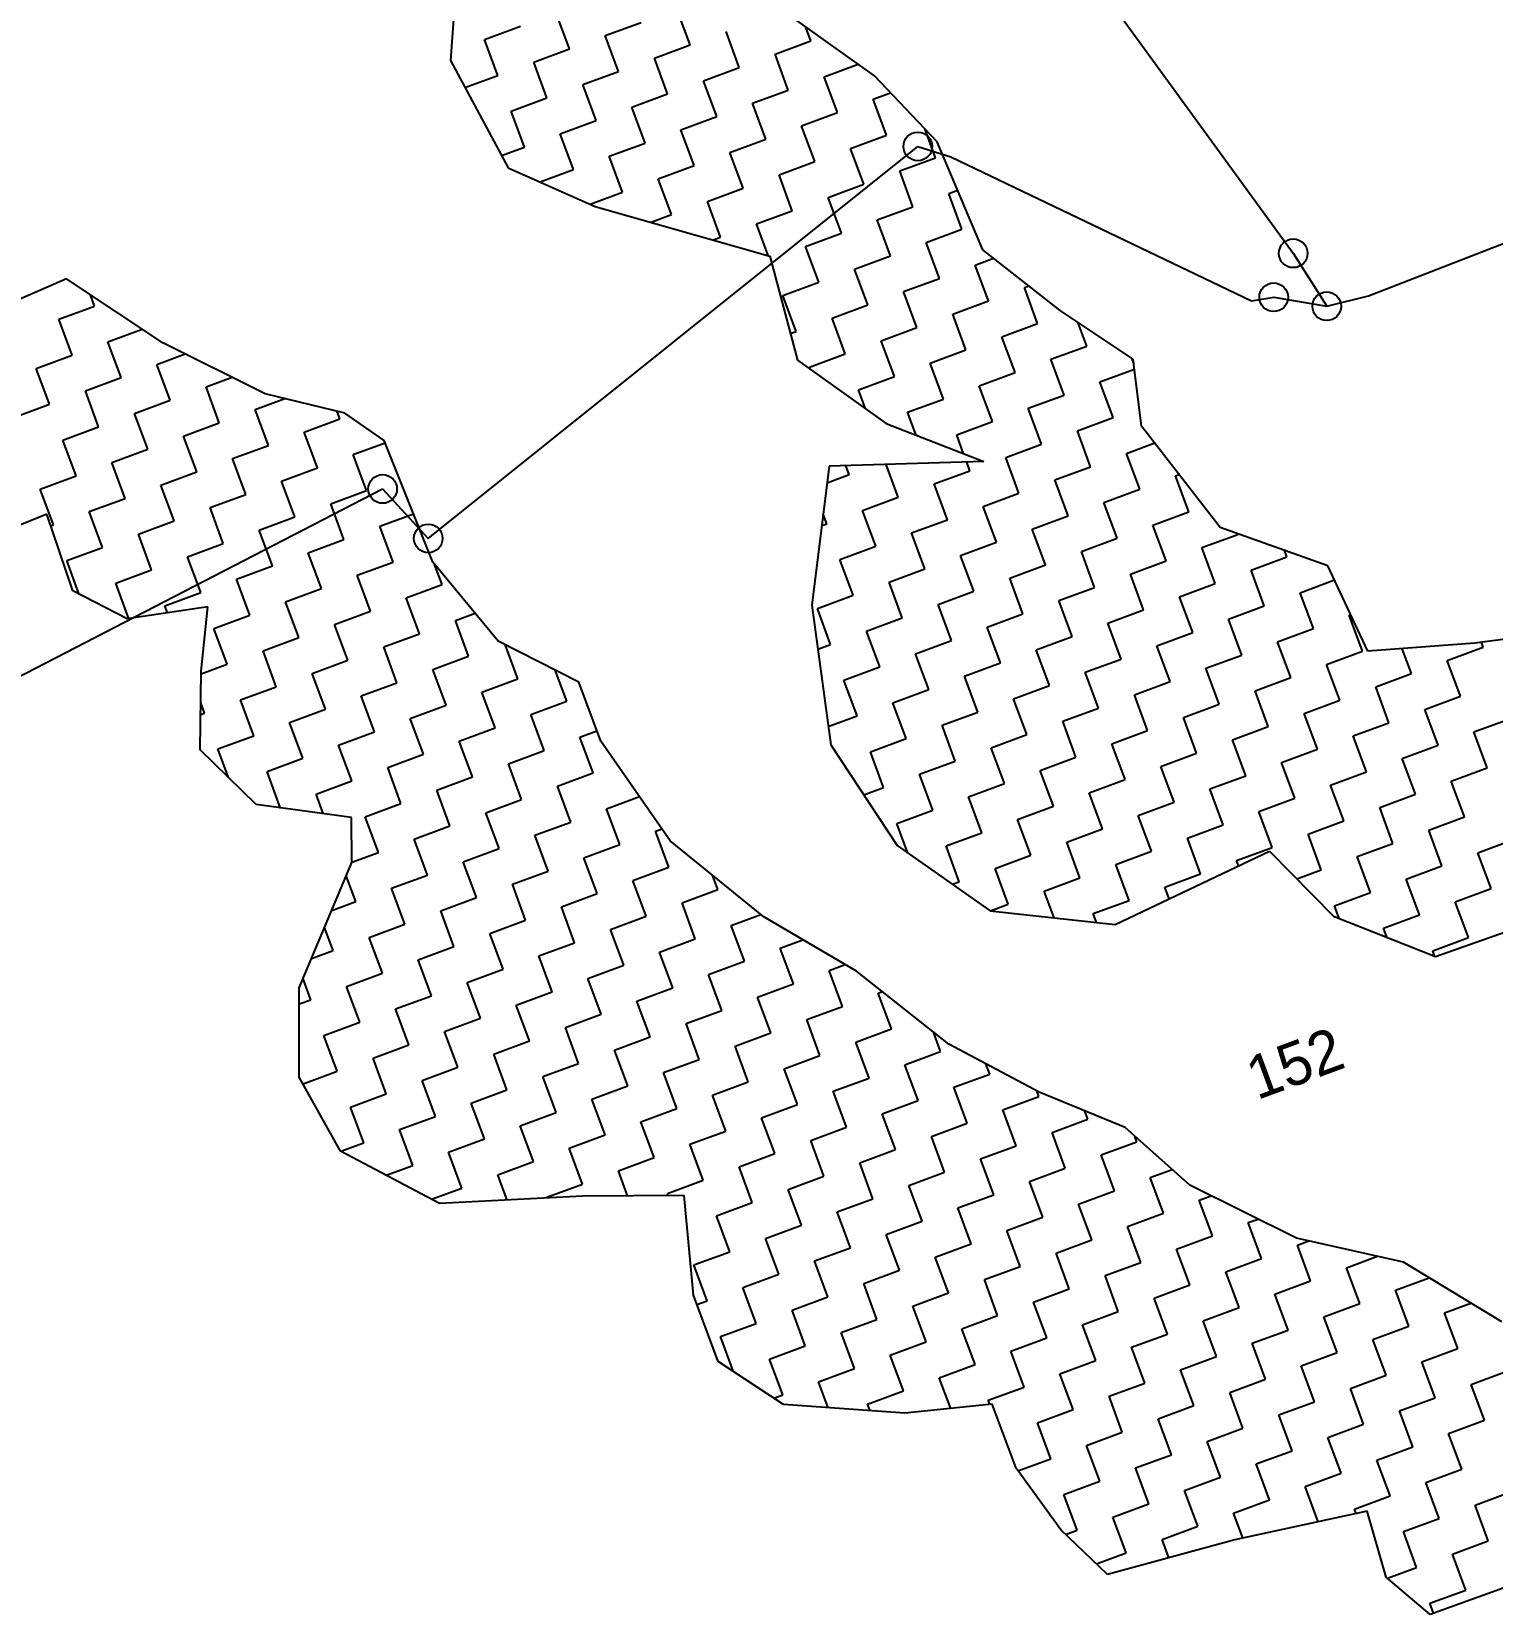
# Model space of a CAD drawing. Header units: metres. Extents: x 296202 to 299888, y 1973503 to 1977626.
# Drawn here: x 296995.3 to 297305, y 1976710.5 to 1977046.1 of the extents above; entities that cross this region are included whole.
import ezdxf

# ---------------------------------------------------------------- set-up
doc = ezdxf.new("R2010")
doc.units = ezdxf.units.M
for name, color, linetype in [('POLY_HATCH', 12, 'Continuous'), ('POLY_PARCEL', 6, 'Continuous'), ('TEXT_PARCEL', 7, 'Continuous')]:
    doc.layers.add(name, color=color, linetype=linetype)
doc.styles.add('TEXT_MAP', font='')
doc.styles.get('TEXT_MAP').set_extended_font_data('Kruti Dev 050')

msp = doc.modelspace()

# ---------------------------------------------------------------- linework, layer by layer
for centre in [(297183.16, 1977021.73), (297262.75, 1976999.07), (297258.61, 1976989.76), (297269.86, 1976987.85), (297069.7, 1976949.11), (297079.37, 1976938.63)]:
    msp.add_circle(centre, 3.04)
at = {"layer": 'POLY_HATCH'}
for p, q in [((297085.9, 1977064.11), (297084.06, 1977039.97)), ((297173.96, 1977036.7), (297156.53, 1977049.17)), ((297084.06, 1977039.97), (297096.34, 1977017.21)), ((297187.3, 1977022.71), (297173.96, 1977036.7)), ((297196.95, 1976999.78), (297187.3, 1977022.71)), ((297096.34, 1977017.21), (297114.76, 1977009.03)), ((297114.76, 1977009.03), (297151.76, 1976998.49)), ((297151.76, 1976998.49), (297157.62, 1976976.43)), ((297213.37, 1976986.93), (297196.95, 1976999.78)), ((297002.66, 1976993.68), (296985.43, 1976986.15)), ((297023.09, 1976980.09), (297002.66, 1976993.68)), ((297228.83, 1976976.64), (297213.37, 1976986.93)), ((297044.79, 1976969.28), (297023.09, 1976980.09)), ((297157.62, 1976976.43), (297176.44, 1976963.02)), ((297230.59, 1976962.44), (297228.83, 1976976.64)), ((297061.71, 1976965.16), (297044.79, 1976969.28)), ((297070.01, 1976959.39), (297061.71, 1976965.16)), ((297176.44, 1976963.02), (297197.14, 1976954.91)), ((297247.29, 1976940.96), (297230.59, 1976962.44)), ((297080.33, 1976933.59), (297070.01, 1976959.39)), ((297164.4, 1976953.95), (297160.68, 1976924.49)), ((297197.14, 1976954.91), (297164.4, 1976953.95)), ((296998.53, 1976943.8), (296976.26, 1976934.68)), ((297003.99, 1976927.48), (296998.53, 1976943.8)), ((297270.12, 1976932.81), (297247.29, 1976940.96)), ((297094.23, 1976916.82), (297080.33, 1976933.59)), ((297278.58, 1976914.69), (297270.12, 1976932.81)), ((297015.51, 1976921.55), (297003.99, 1976927.48)), ((297032.63, 1976924.1), (297015.51, 1976921.55)), ((297031.26, 1976910.49), (297032.63, 1976924.1)), ((297160.68, 1976924.49), (297164.72, 1976894.84)), ((297111.3, 1976908.14), (297094.23, 1976916.82)), ((297301.26, 1976916.39), (297278.58, 1976914.69)), ((297322.35, 1976919.25), (297301.26, 1976916.39)), ((297031.02, 1976893.81), (297031.26, 1976910.49)), ((297115.94, 1976895.63), (297111.3, 1976908.14)), ((297042.9, 1976882.19), (297031.02, 1976893.81)), ((297130.67, 1976874.54), (297115.94, 1976895.63)), ((297164.72, 1976894.84), (297178.78, 1976873.51)), ((297063.13, 1976879.49), (297042.9, 1976882.19)), ((297063.19, 1976869.9), (297063.13, 1976879.49)), ((297150.49, 1976858.42), (297130.67, 1976874.54)), ((297178.78, 1976873.51), (297198.53, 1976859.67)), ((297052.03, 1976843.35), (297063.19, 1976869.9)), ((297225, 1976856.78), (297257.73, 1976872.35)), ((297257.73, 1976872.35), (297271.31, 1976858.53)), ((297198.53, 1976859.67), (297225, 1976856.78)), ((297170.17, 1976846.86), (297150.49, 1976858.42)), ((297271.31, 1976858.53), (297292.94, 1976850.01)), ((297292.94, 1976850.01), (297315.41, 1976857.94)), ((297189.74, 1976831.42), (297170.17, 1976846.86)), ((297052.04, 1976824.43), (297052.03, 1976843.35)), ((297208.92, 1976821.21), (297189.74, 1976831.42)), ((297060.77, 1976808.73), (297052.04, 1976824.43)), ((297227.09, 1976813.71), (297208.92, 1976821.21)), ((297240.85, 1976801.49), (297227.09, 1976813.71)), ((297081.79, 1976797.59), (297060.77, 1976808.73)), ((297112.09, 1976799.19), (297081.79, 1976797.59)), ((297133.62, 1976799.3), (297112.09, 1976799.19)), ((297135.6, 1976778.2), (297133.62, 1976799.3)), ((297263.48, 1976790.26), (297240.85, 1976801.49)), ((297286.14, 1976785.19), (297263.48, 1976790.26)), ((297307, 1976772.52), (297286.14, 1976785.19)), ((297140.81, 1976764.11), (297135.6, 1976778.2)), ((297154.69, 1976754.98), (297140.81, 1976764.11)), ((297180.42, 1976753.15), (297154.69, 1976754.98)), ((297198.95, 1976755.06), (297180.42, 1976753.15)), ((297203.98, 1976741.48), (297198.95, 1976755.06)), ((297213.48, 1976728.41), (297203.98, 1976741.48)), ((297278.46, 1976732.37), (297250.38, 1976726.34)), ((297282.46, 1976718.41), (297278.46, 1976732.37)), ((297223.38, 1976718.97), (297213.48, 1976728.41)), ((297250.38, 1976726.34), (297223.38, 1976718.97)), ((297291.79, 1976710.51), (297282.46, 1976718.41)), ((297315.98, 1976719.18), (297291.79, 1976710.51))]:
    msp.add_line(p, q, dxfattribs=at)
at = {"layer": 'POLY_HATCH', "linetype": 'Continuous'}
for p, q in [((297134.9, 1977043.26), (297132.09, 1977050.85)), ((297091.32, 1977044.39), (297098.92, 1977047.2)), ((297109.32, 1977042.42), (297106.51, 1977050.01)), ((297116.91, 1977045.23), (297124.5, 1977048.04)), ((297160.49, 1977044.1), (297159.36, 1977047.14)), ((297094.13, 1977036.8), (297091.32, 1977044.39)), ((297119.72, 1977037.64), (297116.91, 1977045.23)), ((297145.31, 1977038.48), (297142.5, 1977046.07)), ((297152.9, 1977041.29), (297160.49, 1977044.1)), ((297101.73, 1977039.61), (297109.32, 1977042.42)), ((297127.31, 1977040.45), (297134.9, 1977043.26)), ((297130.12, 1977032.85), (297127.31, 1977040.45)), ((297155.71, 1977033.69), (297152.9, 1977041.29)), ((297104.54, 1977032.02), (297101.73, 1977039.61)), ((297112.13, 1977034.83), (297119.72, 1977037.64)), ((297137.71, 1977035.66), (297145.31, 1977038.48)), ((297163.3, 1977036.5), (297170.5, 1977039.17)), ((297087.16, 1977034.22), (297094.13, 1977036.8)), ((297114.94, 1977027.23), (297112.13, 1977034.83)), ((297140.52, 1977028.07), (297137.71, 1977035.66)), ((297148.12, 1977030.88), (297155.71, 1977033.69)), ((297166.11, 1977028.91), (297163.3, 1977036.5)), ((297096.94, 1977029.21), (297104.54, 1977032.02)), ((297122.53, 1977030.04), (297130.12, 1977032.85)), ((297150.93, 1977023.29), (297148.12, 1977030.88)), ((297173.7, 1977031.72), (297177.4, 1977033.09)), ((297176.51, 1977024.13), (297173.7, 1977031.72)), ((297099.75, 1977021.61), (297096.94, 1977029.21)), ((297107.35, 1977024.42), (297114.94, 1977027.23)), ((297125.34, 1977022.45), (297122.53, 1977030.04)), ((297132.93, 1977025.26), (297140.52, 1977028.07)), ((297158.52, 1977026.1), (297166.11, 1977028.91)), ((297110.16, 1977016.83), (297107.35, 1977024.42)), ((297135.74, 1977017.67), (297132.93, 1977025.26)), ((297161.33, 1977018.51), (297158.52, 1977026.1)), ((297168.92, 1977021.32), (297176.51, 1977024.13)), ((297186.91, 1977019.35), (297184.64, 1977025.5)), ((297094.92, 1977019.83), (297099.75, 1977021.61)), ((297117.75, 1977019.64), (297125.34, 1977022.45)), ((297143.33, 1977020.48), (297150.93, 1977023.29)), ((297146.14, 1977012.89), (297143.33, 1977020.48)), ((297171.73, 1977013.73), (297168.92, 1977021.32)), ((297103.08, 1977014.21), (297110.16, 1977016.83)), ((297120.56, 1977012.05), (297117.75, 1977019.64)), ((297128.15, 1977014.86), (297135.74, 1977017.67)), ((297153.74, 1977015.7), (297161.33, 1977018.51)), ((297179.32, 1977016.54), (297186.91, 1977019.35)), ((297130.96, 1977007.27), (297128.15, 1977014.86)), ((297156.55, 1977008.11), (297153.74, 1977015.7)), ((297164.14, 1977010.92), (297171.73, 1977013.73)), ((297182.13, 1977008.95), (297179.32, 1977016.54)), ((297113.68, 1977009.5), (297120.56, 1977012.05)), ((297138.55, 1977010.08), (297146.14, 1977012.89)), ((297141.36, 1977002.49), (297138.55, 1977010.08)), ((297166.95, 1977003.33), (297164.14, 1977010.92)), ((297189.72, 1977011.76), (297191.62, 1977012.46)), ((297192.53, 1977004.16), (297189.72, 1977011.76)), ((297126.6, 1977005.66), (297130.96, 1977007.27)), ((297148.95, 1977005.3), (297156.55, 1977008.11)), ((297174.54, 1977006.14), (297182.13, 1977008.95)), ((297151.44, 1976998.58), (297148.95, 1977005.3)), ((297159.36, 1977000.52), (297166.95, 1977003.33)), ((297177.35, 1976998.54), (297174.54, 1977006.14)), ((297184.94, 1977001.35), (297192.53, 1977004.16)), ((297139.78, 1977001.9), (297141.36, 1977002.49)), ((297162.17, 1976992.92), (297159.36, 1977000.52)), ((297187.75, 1976993.76), (297184.94, 1977001.35)), ((297169.76, 1976995.73), (297177.35, 1976998.54)), ((297195.34, 1976996.57), (297199.22, 1976998.01)), ((297198.15, 1976988.98), (297195.34, 1976996.57)), ((297172.57, 1976988.14), (297169.76, 1976995.73)), ((297180.16, 1976990.95), (297187.75, 1976993.76)), ((297008.65, 1976987.89), (297007.77, 1976990.29)), ((297154.58, 1976990.11), (297162.17, 1976992.92)), ((297157.39, 1976982.52), (297154.58, 1976990.11)), ((297182.97, 1976983.36), (297180.16, 1976990.95)), ((297205.75, 1976991.79), (297206.71, 1976992.15)), ((297208.56, 1976984.2), (297205.75, 1976991.79)), ((297001.06, 1976985.08), (297008.65, 1976987.89)), ((297164.98, 1976985.33), (297172.57, 1976988.14)), ((297190.56, 1976986.17), (297198.15, 1976988.98)), ((297003.87, 1976977.49), (297001.06, 1976985.08)), ((297167.79, 1976977.74), (297164.98, 1976985.33)), ((297175.38, 1976980.55), (297182.97, 1976983.36)), ((297193.37, 1976978.58), (297190.56, 1976986.17)), ((297200.97, 1976981.39), (297208.56, 1976984.2)), ((297218.96, 1976979.42), (297217.1, 1976984.45)), ((297011.46, 1976980.3), (297018.73, 1976982.99)), ((297014.27, 1976972.71), (297011.46, 1976980.3)), ((297156.12, 1976982.05), (297157.39, 1976982.52)), ((297178.19, 1976972.96), (297175.38, 1976980.55)), ((297203.78, 1976973.8), (297200.97, 1976981.39)), ((296996.28, 1976974.68), (297003.87, 1976977.49)), ((297021.86, 1976975.52), (297027.83, 1976977.73)), ((297160.2, 1976974.93), (297167.79, 1976977.74)), ((297185.78, 1976975.77), (297193.37, 1976978.58)), ((297211.37, 1976976.61), (297218.96, 1976979.42)), ((297214.18, 1976969.02), (297211.37, 1976976.61)), ((297228.94, 1976975.77), (297228.55, 1976976.83)), ((296999.09, 1976967.09), (296996.28, 1976974.68)), ((297024.67, 1976967.93), (297021.86, 1976975.52)), ((297160.36, 1976974.47), (297160.2, 1976974.93)), ((297188.59, 1976968.18), (297185.78, 1976975.77)), ((297196.18, 1976970.99), (297203.78, 1976973.8)), ((297221.77, 1976971.83), (297229.09, 1976974.54)), ((297006.68, 1976969.9), (297014.27, 1976972.71)), ((297009.49, 1976962.3), (297006.68, 1976969.9)), ((297032.27, 1976970.74), (297037.78, 1976972.78)), ((297035.08, 1976963.14), (297032.27, 1976970.74)), ((297170.6, 1976970.15), (297178.19, 1976972.96)), ((297172.09, 1976966.12), (297170.6, 1976970.15)), ((297198.99, 1976963.4), (297196.18, 1976970.99)), ((297224.58, 1976964.23), (297221.77, 1976971.83)), ((296991.5, 1976964.28), (296999.09, 1976967.09)), ((297017.08, 1976965.11), (297024.67, 1976967.93)), ((297042.67, 1976965.95), (297048.94, 1976968.27)), ((297181, 1976965.37), (297188.59, 1976968.18)), ((297206.59, 1976966.21), (297214.18, 1976969.02)), ((297019.89, 1976957.52), (297017.08, 1976965.11)), ((297027.48, 1976960.33), (297035.08, 1976963.14)), ((297045.48, 1976958.36), (297042.67, 1976965.95)), ((297053.07, 1976961.17), (297060.66, 1976963.98)), ((297060.66, 1976963.98), (297060.08, 1976965.56)), ((297182.79, 1976960.53), (297181, 1976965.37)), ((297191.4, 1976960.59), (297198.99, 1976963.4)), ((297209.4, 1976958.61), (297206.59, 1976966.21)), ((297216.99, 1976961.42), (297224.58, 1976964.23)), ((297001.9, 1976959.49), (297009.49, 1976962.3)), ((297030.29, 1976952.74), (297027.48, 1976960.33)), ((297055.88, 1976953.58), (297053.07, 1976961.17)), ((297192.88, 1976956.58), (297191.4, 1976960.59)), ((297219.8, 1976953.83), (297216.99, 1976961.42)), ((297004.71, 1976951.9), (297001.9, 1976959.49)), ((297012.3, 1976954.71), (297019.89, 1976957.52)), ((297037.89, 1976955.55), (297045.48, 1976958.36)), ((297063.47, 1976956.39), (297070.21, 1976958.88)), ((297066.28, 1976948.8), (297063.47, 1976956.39)), ((297201.8, 1976955.8), (297209.4, 1976958.61)), ((297227.39, 1976956.64), (297233.38, 1976958.86)), ((297230.2, 1976949.05), (297227.39, 1976956.64)), ((297015.11, 1976947.12), (297012.3, 1976954.71)), ((297040.7, 1976947.96), (297037.89, 1976955.55)), ((297048.29, 1976950.77), (297055.88, 1976953.58)), ((297168.63, 1976952.15), (297167.92, 1976954.05)), ((297179.03, 1976947.37), (297176.46, 1976954.3)), ((297186.62, 1976950.18), (297194.21, 1976952.99)), ((297194.21, 1976952.99), (297193.54, 1976954.81)), ((297204.61, 1976948.21), (297201.8, 1976955.8)), ((297212.21, 1976951.02), (297219.8, 1976953.83)), ((296997.12, 1976949.09), (297004.71, 1976951.9)), ((297022.7, 1976949.93), (297030.29, 1976952.74)), ((297025.51, 1976942.34), (297022.7, 1976949.93)), ((297051.1, 1976943.18), (297048.29, 1976950.77)), ((297163.95, 1976950.42), (297168.63, 1976952.15)), ((297189.43, 1976942.59), (297186.62, 1976950.18)), ((297215.02, 1976943.43), (297212.21, 1976951.02)), ((297237.79, 1976951.86), (297238.59, 1976952.15)), ((297240.6, 1976944.27), (297237.79, 1976951.86)), ((296999.93, 1976941.5), (296997.12, 1976949.09)), ((297007.52, 1976944.31), (297015.11, 1976947.12)), ((297033.11, 1976945.15), (297040.7, 1976947.96)), ((297058.69, 1976945.99), (297066.28, 1976948.8)), ((297171.44, 1976944.56), (297179.03, 1976947.37)), ((297197.02, 1976945.4), (297204.61, 1976948.21)), ((297222.61, 1976946.24), (297230.2, 1976949.05)), ((297225.42, 1976938.65), (297222.61, 1976946.24)), ((297010.33, 1976936.72), (297007.52, 1976944.31)), ((297035.92, 1976937.56), (297033.11, 1976945.15)), ((297043.51, 1976940.37), (297051.1, 1976943.18)), ((297061.5, 1976938.4), (297058.69, 1976945.99)), ((297069.09, 1976941.21), (297076.23, 1976943.85)), ((297163.84, 1976941.75), (297163.11, 1976943.74)), ((297174.25, 1976936.97), (297171.44, 1976944.56)), ((297199.83, 1976937.81), (297197.02, 1976945.4)), ((297207.42, 1976940.62), (297215.02, 1976943.43)), ((297233.01, 1976941.46), (297240.6, 1976944.27)), ((296999.37, 1976941.29), (296999.93, 1976941.5)), ((297017.92, 1976939.53), (297025.51, 1976942.34)), ((297020.73, 1976931.94), (297017.92, 1976939.53)), ((297046.32, 1976932.78), (297043.51, 1976940.37)), ((297071.9, 1976933.61), (297069.09, 1976941.21)), ((297162.81, 1976941.37), (297163.84, 1976941.75)), ((297181.84, 1976939.78), (297189.43, 1976942.59)), ((297184.65, 1976932.19), (297181.84, 1976939.78)), ((297210.23, 1976933.03), (297207.42, 1976940.62)), ((297235.82, 1976933.87), (297233.01, 1976941.46)), ((297251, 1976939.49), (297250.94, 1976939.66)), ((297002.74, 1976933.91), (297010.33, 1976936.72)), ((297028.32, 1976934.75), (297035.92, 1976937.56)), ((297053.91, 1976935.59), (297061.5, 1976938.4)), ((297166.66, 1976934.16), (297174.25, 1976936.97)), ((297192.24, 1976935), (297199.83, 1976937.81)), ((297217.83, 1976935.84), (297225.42, 1976938.65)), ((297243.41, 1976936.68), (297251, 1976939.49)), ((297246.22, 1976929.09), (297243.41, 1976936.68)), ((297005.38, 1976926.76), (297002.74, 1976933.91)), ((297031.13, 1976927.16), (297028.32, 1976934.75)), ((297056.72, 1976927.99), (297053.91, 1976935.59)), ((297064.31, 1976930.8), (297071.9, 1976933.61)), ((297082.31, 1976928.83), (297080.72, 1976933.13)), ((297169.47, 1976926.57), (297166.66, 1976934.16)), ((297195.05, 1976927.41), (297192.24, 1976935)), ((297202.64, 1976930.22), (297210.23, 1976933.03)), ((297220.64, 1976928.25), (297217.83, 1976935.84)), ((297228.23, 1976931.06), (297235.82, 1976933.87)), ((297253.81, 1976931.9), (297261.41, 1976934.71)), ((297261.41, 1976934.71), (297260.89, 1976936.11)), ((297013.14, 1976929.13), (297020.73, 1976931.94)), ((297038.73, 1976929.97), (297046.32, 1976932.78)), ((297041.54, 1976922.37), (297038.73, 1976929.97)), ((297067.12, 1976923.21), (297064.31, 1976930.8)), ((297177.06, 1976929.38), (297184.65, 1976932.19)), ((297205.45, 1976922.63), (297202.64, 1976930.22)), ((297231.04, 1976923.46), (297228.23, 1976931.06)), ((297256.62, 1976924.3), (297253.81, 1976931.9)), ((297264.22, 1976927.11), (297271.52, 1976929.82)), ((297015.92, 1976921.61), (297013.14, 1976929.13)), ((297023.54, 1976924.35), (297031.13, 1976927.16)), ((297049.13, 1976925.18), (297056.72, 1976927.99)), ((297074.71, 1976926.02), (297082.31, 1976928.83)), ((297161.87, 1976923.76), (297169.47, 1976926.57)), ((297179.87, 1976921.79), (297177.06, 1976929.38)), ((297187.46, 1976924.6), (297195.05, 1976927.41)), ((297213.05, 1976925.44), (297220.64, 1976928.25)), ((297238.63, 1976926.27), (297246.22, 1976929.09)), ((297241.44, 1976918.68), (297238.63, 1976926.27)), ((297267.03, 1976919.52), (297264.22, 1976927.11)), ((297024.1, 1976922.83), (297023.54, 1976924.35)), ((297051.94, 1976917.59), (297049.13, 1976925.18)), ((297059.53, 1976920.4), (297067.12, 1976923.21)), ((297077.52, 1976918.43), (297074.71, 1976926.02)), ((297085.12, 1976921.24), (297089.29, 1976922.79)), ((297164.68, 1976916.17), (297161.87, 1976923.76)), ((297190.27, 1976917.01), (297187.46, 1976924.6)), ((297215.86, 1976917.84), (297213.05, 1976925.44)), ((297223.45, 1976920.65), (297231.04, 1976923.46)), ((297249.03, 1976921.49), (297256.62, 1976924.3)), ((297033.94, 1976919.56), (297041.54, 1976922.37)), ((297036.75, 1976911.97), (297033.94, 1976919.56)), ((297062.34, 1976912.81), (297059.53, 1976920.4)), ((297087.93, 1976913.65), (297085.12, 1976921.24)), ((297172.28, 1976918.98), (297179.87, 1976921.79)), ((297197.86, 1976919.82), (297205.45, 1976922.63)), ((297200.67, 1976912.22), (297197.86, 1976919.82)), ((297226.26, 1976913.06), (297223.45, 1976920.65)), ((297251.84, 1976913.9), (297249.03, 1976921.49)), ((297259.44, 1976916.71), (297267.03, 1976919.52)), ((297274.62, 1976922.33), (297274.95, 1976922.46)), ((297277.43, 1976914.74), (297274.62, 1976922.33)), ((297044.35, 1976914.78), (297051.94, 1976917.59)), ((297069.93, 1976915.62), (297077.52, 1976918.43)), ((297098.33, 1976908.87), (297095.65, 1976916.1)), ((297161.95, 1976915.15), (297164.68, 1976916.17)), ((297175.09, 1976911.38), (297172.28, 1976918.98)), ((297182.68, 1976914.19), (297190.27, 1976917.01)), ((297208.26, 1976915.03), (297215.86, 1976917.84)), ((297233.85, 1976915.87), (297241.44, 1976918.68)), ((297262.25, 1976909.12), (297259.44, 1976916.71)), ((297303.02, 1976915.58), (297302.65, 1976916.58)), ((297047.16, 1976907.19), (297044.35, 1976914.78)), ((297054.75, 1976910), (297062.34, 1976912.81)), ((297072.74, 1976908.03), (297069.93, 1976915.62)), ((297080.33, 1976910.84), (297087.93, 1976913.65)), ((297185.49, 1976906.6), (297182.68, 1976914.19)), ((297211.07, 1976907.44), (297208.26, 1976915.03)), ((297218.67, 1976910.25), (297226.26, 1976913.06)), ((297236.66, 1976908.28), (297233.85, 1976915.87)), ((297244.25, 1976911.09), (297251.84, 1976913.9)), ((297269.84, 1976911.93), (297277.43, 1976914.74)), ((297287.83, 1976909.96), (297285.88, 1976915.24)), ((297295.42, 1976912.77), (297303.02, 1976915.58)), ((297298.23, 1976905.18), (297295.42, 1976912.77)), ((297031.25, 1976909.93), (297036.75, 1976911.97)), ((297057.56, 1976902.41), (297054.75, 1976910)), ((297083.14, 1976903.25), (297080.33, 1976910.84)), ((297108.73, 1976904.09), (297106.28, 1976910.69)), ((297167.49, 1976908.57), (297175.09, 1976911.38)), ((297193.08, 1976909.41), (297200.67, 1976912.22)), ((297195.89, 1976901.82), (297193.08, 1976909.41)), ((297221.48, 1976902.66), (297218.67, 1976910.25)), ((297247.06, 1976903.5), (297244.25, 1976911.09)), ((297272.65, 1976904.34), (297269.84, 1976911.93)), ((297280.24, 1976907.15), (297287.83, 1976909.96)), ((297039.56, 1976904.38), (297047.16, 1976907.19)), ((297065.15, 1976905.22), (297072.74, 1976908.03)), ((297090.74, 1976906.06), (297098.33, 1976908.87)), ((297093.55, 1976898.47), (297090.74, 1976906.06)), ((297170.3, 1976900.98), (297167.49, 1976908.57)), ((297177.9, 1976903.79), (297185.49, 1976906.6)), ((297203.48, 1976904.63), (297211.07, 1976907.44)), ((297229.07, 1976905.47), (297236.66, 1976908.28)), ((297254.65, 1976906.31), (297262.25, 1976909.12)), ((297257.46, 1976898.72), (297254.65, 1976906.31)), ((297283.05, 1976899.56), (297280.24, 1976907.15)), ((297031.97, 1976901.57), (297031.16, 1976903.76)), ((297042.37, 1976896.79), (297039.56, 1976904.38)), ((297067.96, 1976897.63), (297065.15, 1976905.22)), ((297075.55, 1976900.44), (297083.14, 1976903.25)), ((297101.14, 1976901.28), (297108.73, 1976904.09)), ((297180.71, 1976896.2), (297177.9, 1976903.79)), ((297206.29, 1976897.04), (297203.48, 1976904.63)), ((297213.88, 1976899.85), (297221.48, 1976902.66)), ((297231.88, 1976897.88), (297229.07, 1976905.47)), ((297239.47, 1976900.69), (297247.06, 1976903.5)), ((297265.06, 1976901.53), (297272.65, 1976904.34)), ((297290.64, 1976902.37), (297298.23, 1976905.18)), ((297031.13, 1976901.26), (297031.97, 1976901.57)), ((297049.97, 1976899.6), (297057.56, 1976902.41)), ((297052.78, 1976892.01), (297049.97, 1976899.6)), ((297078.36, 1976892.85), (297075.55, 1976900.44)), ((297103.95, 1976893.68), (297101.14, 1976901.28)), ((297164.19, 1976898.72), (297170.3, 1976900.98)), ((297188.3, 1976899.01), (297195.89, 1976901.82)), ((297216.69, 1976892.26), (297213.88, 1976899.85)), ((297242.28, 1976893.1), (297239.47, 1976900.69)), ((297267.87, 1976893.94), (297265.06, 1976901.53)), ((297275.46, 1976896.75), (297283.05, 1976899.56)), ((297293.45, 1976894.77), (297290.64, 1976902.37)), ((297301.04, 1976897.59), (297308.64, 1976900.4)), ((297034.78, 1976893.98), (297042.37, 1976896.79)), ((297060.37, 1976894.82), (297067.96, 1976897.63)), ((297085.95, 1976895.66), (297093.55, 1976898.47)), ((297111.54, 1976896.49), (297115.12, 1976897.82)), ((297114.35, 1976888.9), (297111.54, 1976896.49)), ((297173.11, 1976893.39), (297180.71, 1976896.2)), ((297191.11, 1976891.42), (297188.3, 1976899.01)), ((297198.7, 1976894.23), (297206.29, 1976897.04)), ((297224.29, 1976895.07), (297231.88, 1976897.88)), ((297249.87, 1976895.91), (297257.46, 1976898.72)), ((297252.68, 1976888.32), (297249.87, 1976895.91)), ((297278.27, 1976889.15), (297275.46, 1976896.75)), ((297303.85, 1976889.99), (297301.04, 1976897.59)), ((297037.02, 1976887.95), (297034.78, 1976893.98)), ((297063.18, 1976887.22), (297060.37, 1976894.82)), ((297070.77, 1976890.04), (297078.36, 1976892.85)), ((297088.76, 1976888.06), (297085.95, 1976895.66)), ((297096.36, 1976890.87), (297103.95, 1976893.68)), ((297175.92, 1976885.8), (297173.11, 1976893.39)), ((297201.51, 1976886.64), (297198.7, 1976894.23)), ((297227.1, 1976887.48), (297224.29, 1976895.07)), ((297234.69, 1976890.29), (297242.28, 1976893.1)), ((297260.27, 1976891.13), (297267.87, 1976893.94)), ((297285.86, 1976891.96), (297293.45, 1976894.77)), ((297045.19, 1976889.2), (297052.78, 1976892.01)), ((297048, 1976881.6), (297045.19, 1976889.2)), ((297073.58, 1976882.44), (297070.77, 1976890.04)), ((297099.17, 1976883.28), (297096.36, 1976890.87)), ((297183.52, 1976888.61), (297191.11, 1976891.42)), ((297209.1, 1976889.45), (297216.69, 1976892.26)), ((297211.91, 1976881.86), (297209.1, 1976889.45)), ((297237.5, 1976882.69), (297234.69, 1976890.29)), ((297263.08, 1976883.53), (297260.27, 1976891.13)), ((297288.67, 1976884.37), (297285.86, 1976891.96)), ((297296.26, 1976887.18), (297303.85, 1976889.99)), ((297055.59, 1976884.41), (297063.18, 1976887.22)), ((297081.17, 1976885.25), (297088.76, 1976888.06)), ((297106.76, 1976886.09), (297114.35, 1976888.9)), ((297109.57, 1976878.5), (297106.76, 1976886.09)), ((297186.33, 1976881.02), (297183.52, 1976888.61)), ((297193.92, 1976883.83), (297201.51, 1976886.64)), ((297219.5, 1976884.67), (297227.1, 1976887.48)), ((297245.09, 1976885.51), (297252.68, 1976888.32)), ((297270.68, 1976886.34), (297278.27, 1976889.15)), ((297273.49, 1976878.75), (297270.68, 1976886.34)), ((297299.07, 1976879.59), (297296.26, 1976887.18)), ((297057.11, 1976880.29), (297055.59, 1976884.41)), ((297083.98, 1976877.66), (297081.17, 1976885.25)), ((297091.58, 1976880.47), (297099.17, 1976883.28)), ((297117.16, 1976881.31), (297124.14, 1976883.89)), ((297171.71, 1976884.24), (297175.92, 1976885.8)), ((297196.73, 1976876.24), (297193.92, 1976883.83)), ((297222.31, 1976877.07), (297219.5, 1976884.67)), ((297229.91, 1976879.88), (297237.5, 1976882.69)), ((297247.9, 1976877.91), (297245.09, 1976885.51)), ((297255.49, 1976880.72), (297263.08, 1976883.53)), ((297281.08, 1976881.56), (297288.67, 1976884.37)), ((297047.81, 1976881.54), (297048, 1976881.6)), ((297065.99, 1976879.63), (297073.58, 1976882.44)), ((297068.8, 1976872.04), (297065.99, 1976879.63)), ((297094.39, 1976872.88), (297091.58, 1976880.47)), ((297119.97, 1976873.72), (297117.16, 1976881.31)), ((297178.73, 1976878.21), (297186.33, 1976881.02)), ((297204.32, 1976879.05), (297211.91, 1976881.86)), ((297232.72, 1976872.29), (297229.91, 1976879.88)), ((297258.3, 1976873.13), (297255.49, 1976880.72)), ((297283.89, 1976873.97), (297281.08, 1976881.56)), ((297291.48, 1976876.78), (297299.07, 1976879.59)), ((297076.39, 1976874.85), (297083.98, 1976877.66)), ((297101.98, 1976875.69), (297109.57, 1976878.5)), ((297127.56, 1976876.53), (297128.93, 1976877.03)), ((297130.37, 1976868.94), (297127.56, 1976876.53)), ((297181.07, 1976871.91), (297178.73, 1976878.21)), ((297189.14, 1976873.43), (297196.73, 1976876.24)), ((297207.13, 1976871.45), (297204.32, 1976879.05)), ((297214.72, 1976874.26), (297222.31, 1976877.07)), ((297240.31, 1976875.1), (297247.9, 1976877.91)), ((297265.89, 1976875.94), (297273.49, 1976878.75)), ((297268.7, 1976868.35), (297265.89, 1976875.94)), ((297294.29, 1976869.19), (297291.48, 1976876.78)), ((297079.2, 1976867.26), (297076.39, 1976874.85)), ((297086.79, 1976870.07), (297094.39, 1976872.88)), ((297104.79, 1976868.1), (297101.98, 1976875.69)), ((297112.38, 1976870.91), (297119.97, 1976873.72)), ((297191.95, 1976865.83), (297189.14, 1976873.43)), ((297217.53, 1976866.67), (297214.72, 1976874.26)), ((297243.12, 1976867.51), (297240.31, 1976875.1)), ((297250.71, 1976870.32), (297258.3, 1976873.13)), ((297276.3, 1976871.16), (297283.89, 1976873.97)), ((297301.88, 1976872), (297309.47, 1976874.81)), ((297063.19, 1976869.96), (297068.8, 1976872.04)), ((297089.6, 1976862.48), (297086.79, 1976870.07)), ((297115.19, 1976863.32), (297112.38, 1976870.91)), ((297199.54, 1976868.64), (297207.13, 1976871.45)), ((297225.13, 1976869.48), (297232.72, 1976872.29)), ((297227.94, 1976861.89), (297225.13, 1976869.48)), ((297251.12, 1976869.21), (297250.71, 1976870.32)), ((297279.11, 1976863.57), (297276.3, 1976871.16)), ((297286.7, 1976866.38), (297294.29, 1976869.19)), ((297304.69, 1976864.41), (297301.88, 1976872)), ((297064.02, 1976861.64), (297062, 1976867.08)), ((297071.61, 1976864.45), (297079.2, 1976867.26)), ((297097.2, 1976865.29), (297104.79, 1976868.1)), ((297122.78, 1976866.13), (297130.37, 1976868.94)), ((297125.59, 1976858.54), (297122.78, 1976866.13)), ((297140.78, 1976864.16), (297139.63, 1976867.26)), ((297190.5, 1976865.3), (297191.95, 1976865.83)), ((297202.35, 1976861.05), (297199.54, 1976868.64)), ((297209.94, 1976863.86), (297217.53, 1976866.67)), ((297235.53, 1976864.7), (297243.12, 1976867.51)), ((297263.54, 1976866.44), (297268.7, 1976868.35)), ((297289.51, 1976858.79), (297286.7, 1976866.38)), ((297074.42, 1976856.86), (297071.61, 1976864.45)), ((297082.01, 1976859.67), (297089.6, 1976862.48)), ((297100.01, 1976857.7), (297097.2, 1976865.29)), ((297107.6, 1976860.51), (297115.19, 1976863.32)), ((297133.18, 1976861.35), (297140.78, 1976864.16)), ((297212.04, 1976858.19), (297209.94, 1976863.86)), ((297236.44, 1976862.22), (297235.53, 1976864.7)), ((297271.52, 1976860.76), (297279.11, 1976863.57)), ((297297.1, 1976861.6), (297304.69, 1976864.41)), ((297058.92, 1976859.75), (297064.02, 1976861.64)), ((297084.82, 1976852.08), (297082.01, 1976859.67)), ((297110.41, 1976852.91), (297107.6, 1976860.51)), ((297135.99, 1976853.75), (297133.18, 1976861.35)), ((297198.59, 1976859.66), (297202.35, 1976861.05)), ((297220.34, 1976859.08), (297227.94, 1976861.89)), ((297221.04, 1976857.21), (297220.34, 1976859.08)), ((297272.51, 1976858.06), (297271.52, 1976860.76)), ((297299.91, 1976854.01), (297297.1, 1976861.6)), ((297059.24, 1976851.24), (297057.41, 1976856.16)), ((297066.83, 1976854.05), (297074.42, 1976856.86)), ((297092.41, 1976854.89), (297100.01, 1976857.7)), ((297118, 1976855.72), (297125.59, 1976858.54)), ((297120.81, 1976848.13), (297118, 1976855.72)), ((297143.59, 1976856.56), (297149.9, 1976858.9)), ((297146.4, 1976848.97), (297143.59, 1976856.56)), ((297281.92, 1976855.98), (297289.51, 1976858.79)), ((297282.62, 1976854.07), (297281.92, 1976855.98)), ((297069.64, 1976846.46), (297066.83, 1976854.05)), ((297095.22, 1976847.29), (297092.41, 1976854.89)), ((297102.82, 1976850.1), (297110.41, 1976852.91)), ((297128.4, 1976850.94), (297135.99, 1976853.75)), ((297153.99, 1976851.78), (297158.78, 1976853.55)), ((297292.32, 1976851.2), (297299.91, 1976854.01)), ((297054.63, 1976849.53), (297059.24, 1976851.24)), ((297077.23, 1976849.27), (297084.82, 1976852.08)), ((297080.04, 1976841.67), (297077.23, 1976849.27)), ((297105.63, 1976842.51), (297102.82, 1976850.1)), ((297131.21, 1976843.35), (297128.4, 1976850.94)), ((297138.8, 1976846.16), (297146.4, 1976848.97)), ((297156.8, 1976844.19), (297153.99, 1976851.78)), ((297292.73, 1976850.09), (297292.32, 1976851.2)), ((297062.05, 1976843.64), (297069.64, 1976846.46)), ((297087.63, 1976844.48), (297095.22, 1976847.29)), ((297113.22, 1976845.32), (297120.81, 1976848.13)), ((297141.61, 1976838.57), (297138.8, 1976846.16)), ((297164.39, 1976847), (297167.79, 1976848.26)), ((297167.2, 1976839.41), (297164.39, 1976847)), ((297054.45, 1976840.83), (297052.82, 1976845.24)), ((297064.86, 1976836.05), (297062.05, 1976843.64)), ((297090.44, 1976836.89), (297087.63, 1976844.48)), ((297098.03, 1976839.7), (297105.63, 1976842.51)), ((297116.03, 1976837.73), (297113.22, 1976845.32)), ((297123.62, 1976840.54), (297131.21, 1976843.35)), ((297149.21, 1976841.38), (297156.8, 1976844.19)), ((297174.79, 1976842.22), (297175.65, 1976842.54)), ((297177.6, 1976834.63), (297174.79, 1976842.22)), ((297052.03, 1976839.94), (297054.45, 1976840.83)), ((297072.45, 1976838.86), (297080.04, 1976841.67)), ((297075.26, 1976831.27), (297072.45, 1976838.86)), ((297100.84, 1976832.11), (297098.03, 1976839.7)), ((297126.43, 1976832.95), (297123.62, 1976840.54)), ((297152.02, 1976833.79), (297149.21, 1976841.38)), ((297159.61, 1976836.6), (297167.2, 1976839.41)), ((297057.27, 1976833.24), (297064.86, 1976836.05)), ((297082.85, 1976834.08), (297090.44, 1976836.89)), ((297108.44, 1976834.92), (297116.03, 1976837.73)), ((297134.02, 1976835.76), (297141.61, 1976838.57)), ((297136.83, 1976828.17), (297134.02, 1976835.76)), ((297162.42, 1976829.01), (297159.61, 1976836.6)), ((297060.08, 1976825.65), (297057.27, 1976833.24)), ((297085.66, 1976826.49), (297082.85, 1976834.08)), ((297111.25, 1976827.33), (297108.44, 1976834.92)), ((297118.84, 1976830.14), (297126.43, 1976832.95)), ((297144.42, 1976830.98), (297152.02, 1976833.79)), ((297170.01, 1976831.82), (297177.6, 1976834.63)), ((297188, 1976829.85), (297186.47, 1976834)), ((297067.67, 1976828.46), (297075.26, 1976831.27)), ((297093.25, 1976829.3), (297100.84, 1976832.11)), ((297096.06, 1976821.71), (297093.25, 1976829.3)), ((297121.65, 1976822.55), (297118.84, 1976830.14)), ((297147.23, 1976823.39), (297144.42, 1976830.98)), ((297154.83, 1976826.2), (297162.42, 1976829.01)), ((297172.82, 1976824.22), (297170.01, 1976831.82)), ((297180.41, 1976827.04), (297188, 1976829.85)), ((297052.85, 1976822.98), (297060.08, 1976825.65)), ((297070.48, 1976820.87), (297067.67, 1976828.46)), ((297078.07, 1976823.68), (297085.66, 1976826.49)), ((297103.66, 1976824.52), (297111.25, 1976827.33)), ((297129.24, 1976825.36), (297136.83, 1976828.17)), ((297157.64, 1976818.6), (297154.83, 1976826.2)), ((297183.22, 1976819.44), (297180.41, 1976827.04)), ((297198.41, 1976825.06), (297197.6, 1976827.23)), ((297080.88, 1976816.09), (297078.07, 1976823.68)), ((297106.47, 1976816.93), (297103.66, 1976824.52)), ((297114.06, 1976819.74), (297121.65, 1976822.55)), ((297132.05, 1976817.77), (297129.24, 1976825.36)), ((297139.64, 1976820.58), (297147.23, 1976823.39)), ((297165.23, 1976821.41), (297172.82, 1976824.22)), ((297190.81, 1976822.25), (297198.41, 1976825.06)), ((297193.63, 1976814.66), (297190.81, 1976822.25)), ((297062.89, 1976818.06), (297070.48, 1976820.87)), ((297088.47, 1976818.9), (297096.06, 1976821.71)), ((297091.28, 1976811.31), (297088.47, 1976818.9)), ((297116.87, 1976812.15), (297114.06, 1976819.74)), ((297142.45, 1976812.98), (297139.64, 1976820.58)), ((297168.04, 1976813.82), (297165.23, 1976821.41)), ((297175.63, 1976816.63), (297183.22, 1976819.44)), ((297201.22, 1976817.47), (297208.81, 1976820.28)), ((297208.81, 1976820.28), (297208.36, 1976821.51)), ((297065.7, 1976810.47), (297062.89, 1976818.06)), ((297073.29, 1976813.28), (297080.88, 1976816.09)), ((297098.87, 1976814.12), (297106.47, 1976816.93)), ((297124.46, 1976814.96), (297132.05, 1976817.77)), ((297150.05, 1976815.79), (297157.64, 1976818.6)), ((297152.86, 1976808.2), (297150.05, 1976815.79)), ((297178.44, 1976809.04), (297175.63, 1976816.63)), ((297204.03, 1976809.88), (297201.22, 1976817.47)), ((297211.62, 1976812.69), (297219.21, 1976815.5)), ((297219.21, 1976815.5), (297218.57, 1976817.22)), ((297076.1, 1976805.69), (297073.29, 1976813.28)), ((297101.68, 1976806.52), (297098.87, 1976814.12)), ((297109.28, 1976809.33), (297116.87, 1976812.15)), ((297127.27, 1976807.36), (297124.46, 1976814.96)), ((297134.86, 1976810.17), (297142.45, 1976812.98)), ((297160.45, 1976811.01), (297168.04, 1976813.82)), ((297186.03, 1976811.85), (297193.63, 1976814.66)), ((297214.43, 1976805.1), (297211.62, 1976812.69)), ((297060.86, 1976808.68), (297065.7, 1976810.47)), ((297083.69, 1976808.5), (297091.28, 1976811.31)), ((297112.09, 1976801.74), (297109.28, 1976809.33)), ((297137.67, 1976802.58), (297134.86, 1976810.17)), ((297163.26, 1976803.42), (297160.45, 1976811.01)), ((297170.85, 1976806.23), (297178.44, 1976809.04)), ((297188.84, 1976804.26), (297186.03, 1976811.85)), ((297196.44, 1976807.07), (297204.03, 1976809.88)), ((297222.02, 1976807.91), (297229.61, 1976810.72)), ((297229.61, 1976810.72), (297229.2, 1976811.83)), ((297070.45, 1976803.6), (297076.1, 1976805.69)), ((297086.5, 1976800.9), (297083.69, 1976808.5)), ((297094.09, 1976803.71), (297101.68, 1976806.52)), ((297119.68, 1976804.55), (297127.27, 1976807.36)), ((297145.26, 1976805.39), (297152.86, 1976808.2)), ((297148.07, 1976797.8), (297145.26, 1976805.39)), ((297173.66, 1976798.64), (297170.85, 1976806.23)), ((297199.25, 1976799.48), (297196.44, 1976807.07)), ((297224.83, 1976800.32), (297222.02, 1976807.91)), ((297096.08, 1976798.34), (297094.09, 1976803.71)), ((297121.64, 1976799.24), (297119.68, 1976804.55)), ((297130.08, 1976799.77), (297137.67, 1976802.58)), ((297155.67, 1976800.61), (297163.26, 1976803.42)), ((297181.25, 1976801.45), (297188.84, 1976804.26)), ((297206.84, 1976802.29), (297214.43, 1976805.1)), ((297209.65, 1976794.7), (297206.84, 1976802.29)), ((297232.42, 1976803.13), (297237.07, 1976804.85)), ((297235.23, 1976795.54), (297232.42, 1976803.13)), ((297080.04, 1976798.51), (297086.5, 1976800.9)), ((297104.49, 1976798.93), (297112.09, 1976801.74)), ((297104.55, 1976798.79), (297104.49, 1976798.93)), ((297130.26, 1976799.28), (297130.08, 1976799.77)), ((297158.48, 1976793.02), (297155.67, 1976800.61)), ((297166.07, 1976795.83), (297173.66, 1976798.64)), ((297184.06, 1976793.86), (297181.25, 1976801.45)), ((297191.65, 1976796.67), (297199.25, 1976799.48)), ((297217.24, 1976797.51), (297224.83, 1976800.32)), ((297242.83, 1976798.35), (297245.32, 1976799.27)), ((297140.48, 1976794.99), (297148.07, 1976797.8)), ((297168.88, 1976788.24), (297166.07, 1976795.83)), ((297194.46, 1976789.08), (297191.65, 1976796.67)), ((297220.05, 1976789.91), (297217.24, 1976797.51)), ((297227.64, 1976792.73), (297235.23, 1976795.54)), ((297245.64, 1976790.75), (297242.83, 1976798.35)), ((297143.29, 1976787.4), (297140.48, 1976794.99)), ((297150.88, 1976790.21), (297158.48, 1976793.02)), ((297176.47, 1976791.05), (297184.06, 1976793.86)), ((297202.06, 1976791.89), (297209.65, 1976794.7)), ((297204.87, 1976784.29), (297202.06, 1976791.89)), ((297230.45, 1976785.13), (297227.64, 1976792.73)), ((297253.23, 1976793.56), (297255.29, 1976794.33)), ((297256.04, 1976785.97), (297253.23, 1976793.56)), ((297153.69, 1976782.62), (297150.88, 1976790.21)), ((297179.28, 1976783.46), (297176.47, 1976791.05)), ((297186.87, 1976786.27), (297194.46, 1976789.08)), ((297212.46, 1976787.1), (297220.05, 1976789.91)), ((297238.04, 1976787.94), (297245.64, 1976790.75)), ((297263.63, 1976788.78), (297266.06, 1976789.68)), ((297266.44, 1976781.19), (297263.63, 1976788.78)), ((297135.7, 1976784.59), (297143.29, 1976787.4)), ((297161.29, 1976785.43), (297168.88, 1976788.24)), ((297164.1, 1976777.83), (297161.29, 1976785.43)), ((297189.68, 1976778.67), (297186.87, 1976786.27)), ((297215.27, 1976779.51), (297212.46, 1976787.1)), ((297240.85, 1976780.35), (297238.04, 1976787.94)), ((297248.45, 1976783.16), (297256.04, 1976785.97)), ((297274.03, 1976784), (297280.59, 1976786.43)), ((297138.51, 1976777), (297135.7, 1976784.59)), ((297146.1, 1976779.81), (297153.69, 1976782.62)), ((297171.69, 1976780.65), (297179.28, 1976783.46)), ((297197.27, 1976781.48), (297204.87, 1976784.29)), ((297222.86, 1976782.32), (297230.45, 1976785.13)), ((297225.67, 1976774.73), (297222.86, 1976782.32)), ((297251.26, 1976775.57), (297248.45, 1976783.16)), ((297276.84, 1976776.41), (297274.03, 1976784)), ((297284.43, 1976779.22), (297291.6, 1976781.87)), ((297148.91, 1976772.21), (297146.1, 1976779.81)), ((297174.5, 1976773.05), (297171.69, 1976780.65)), ((297182.09, 1976775.86), (297189.68, 1976778.67)), ((297200.08, 1976773.89), (297197.27, 1976781.48)), ((297207.68, 1976776.7), (297215.27, 1976779.51)), ((297233.26, 1976777.54), (297240.85, 1976780.35)), ((297258.85, 1976778.38), (297266.44, 1976781.19)), ((297287.24, 1976771.63), (297284.43, 1976779.22)), ((297136.34, 1976776.19), (297138.51, 1976777)), ((297156.5, 1976775.02), (297164.1, 1976777.83)), ((297184.9, 1976768.27), (297182.09, 1976775.86)), ((297210.49, 1976769.11), (297207.68, 1976776.7)), ((297236.07, 1976769.95), (297233.26, 1976777.54)), ((297243.66, 1976772.76), (297251.26, 1976775.57)), ((297261.66, 1976770.79), (297258.85, 1976778.38)), ((297269.25, 1976773.6), (297276.84, 1976776.41)), ((297294.84, 1976774.44), (297300.43, 1976776.51)), ((297141.32, 1976769.4), (297148.91, 1976772.21)), ((297159.31, 1976767.43), (297156.5, 1976775.02)), ((297166.91, 1976770.24), (297174.5, 1976773.05)), ((297192.49, 1976771.08), (297200.08, 1976773.89)), ((297218.08, 1976771.92), (297225.67, 1976774.73)), ((297220.89, 1976764.33), (297218.08, 1976771.92)), ((297246.47, 1976765.17), (297243.66, 1976772.76)), ((297272.06, 1976766.01), (297269.25, 1976773.6)), ((297297.65, 1976766.85), (297294.84, 1976774.44)), ((297144.08, 1976761.96), (297141.32, 1976769.4)), ((297169.72, 1976762.65), (297166.91, 1976770.24)), ((297195.3, 1976763.49), (297192.49, 1976771.08)), ((297202.89, 1976766.3), (297210.49, 1976769.11)), ((297228.48, 1976767.14), (297236.07, 1976769.95)), ((297254.07, 1976767.98), (297261.66, 1976770.79)), ((297279.65, 1976768.82), (297287.24, 1976771.63)), ((297282.46, 1976761.23), (297279.65, 1976768.82)), ((297151.72, 1976764.62), (297159.31, 1976767.43)), ((297177.31, 1976765.46), (297184.9, 1976768.27)), ((297180.12, 1976757.87), (297177.31, 1976765.46)), ((297205.71, 1976758.71), (297202.89, 1976766.3)), ((297231.29, 1976759.55), (297228.48, 1976767.14)), ((297238.88, 1976762.36), (297246.47, 1976765.17)), ((297256.88, 1976760.39), (297254.07, 1976767.98)), ((297264.47, 1976763.2), (297272.06, 1976766.01)), ((297290.05, 1976764.04), (297297.65, 1976766.85)), ((297154.53, 1976757.03), (297151.72, 1976764.62)), ((297162.13, 1976759.84), (297169.72, 1976762.65)), ((297187.71, 1976760.68), (297195.3, 1976763.49)), ((297213.3, 1976761.52), (297220.89, 1976764.33)), ((297241.69, 1976754.77), (297238.88, 1976762.36)), ((297267.28, 1976755.6), (297264.47, 1976763.2)), ((297292.86, 1976756.44), (297290.05, 1976764.04)), ((297300.46, 1976759.25), (297308.05, 1976762.06)), ((297164.17, 1976754.3), (297162.13, 1976759.84)), ((297190.13, 1976754.15), (297187.71, 1976760.68)), ((297198.11, 1976755.9), (297205.71, 1976758.71)), ((297216.11, 1976753.93), (297213.3, 1976761.52)), ((297223.7, 1976756.74), (297231.29, 1976759.55)), ((297249.28, 1976757.58), (297256.88, 1976760.39)), ((297274.87, 1976758.41), (297282.46, 1976761.23)), ((297277.68, 1976750.82), (297274.87, 1976758.41)), ((297303.27, 1976751.66), (297300.46, 1976759.25)), ((297152.63, 1976756.33), (297154.53, 1976757.03)), ((297172.53, 1976755.06), (297180.12, 1976757.87)), ((297173.04, 1976753.67), (297172.53, 1976755.06)), ((297198.44, 1976755.01), (297198.11, 1976755.9)), ((297226.51, 1976749.15), (297223.7, 1976756.74)), ((297252.1, 1976749.98), (297249.28, 1976757.58)), ((297259.69, 1976752.79), (297267.28, 1976755.6)), ((297285.27, 1976753.63), (297292.86, 1976756.44)), ((297208.52, 1976751.12), (297216.11, 1976753.93)), ((297234.1, 1976751.96), (297241.69, 1976754.77)), ((297236.91, 1976744.36), (297234.1, 1976751.96)), ((297262.5, 1976745.2), (297259.69, 1976752.79)), ((297288.08, 1976746.04), (297285.27, 1976753.63)), ((297295.67, 1976748.85), (297303.27, 1976751.66)), ((297211.33, 1976743.52), (297208.52, 1976751.12)), ((297218.92, 1976746.33), (297226.51, 1976749.15)), ((297244.5, 1976747.17), (297252.1, 1976749.98)), ((297270.09, 1976748.01), (297277.68, 1976750.82)), ((297298.49, 1976741.26), (297295.67, 1976748.85)), ((297221.73, 1976738.74), (297218.92, 1976746.33)), ((297247.31, 1976739.58), (297244.5, 1976747.17)), ((297254.91, 1976742.39), (297262.5, 1976745.2)), ((297272.9, 1976740.42), (297270.09, 1976748.01)), ((297280.49, 1976743.23), (297288.08, 1976746.04)), ((297204.37, 1976740.95), (297211.33, 1976743.52)), ((297229.32, 1976741.55), (297236.91, 1976744.36)), ((297232.13, 1976733.96), (297229.32, 1976741.55)), ((297257.72, 1976734.8), (297254.91, 1976742.39)), ((297283.3, 1976735.64), (297280.49, 1976743.23)), ((297214.14, 1976735.93), (297221.73, 1976738.74)), ((297239.72, 1976736.77), (297247.31, 1976739.58)), ((297265.31, 1976737.61), (297272.9, 1976740.42)), ((297290.89, 1976738.45), (297298.49, 1976741.26)), ((297293.7, 1976730.86), (297290.89, 1976738.45)), ((297216.95, 1976728.34), (297214.14, 1976735.93)), ((297242.53, 1976729.18), (297239.72, 1976736.77)), ((297268.07, 1976730.14), (297265.31, 1976737.61)), ((297275.71, 1976732.83), (297283.3, 1976735.64)), ((297301.3, 1976733.67), (297308.89, 1976736.48)), ((297224.54, 1976731.15), (297232.13, 1976733.96)), ((297250.12, 1976731.99), (297257.72, 1976734.8)), ((297252.08, 1976726.71), (297250.12, 1976731.99)), ((297276.07, 1976731.85), (297275.71, 1976732.83)), ((297304.11, 1976726.08), (297301.3, 1976733.67)), ((297214.5, 1976727.43), (297216.95, 1976728.34)), ((297227.35, 1976723.56), (297224.54, 1976731.15)), ((297234.94, 1976726.37), (297242.53, 1976729.18)), ((297286.11, 1976728.05), (297293.7, 1976730.86)), ((297236.37, 1976722.51), (297234.94, 1976726.37)), ((297288.92, 1976720.46), (297286.11, 1976728.05)), ((297296.51, 1976723.27), (297304.11, 1976726.08)), ((297221.02, 1976721.22), (297227.35, 1976723.56)), ((297299.32, 1976715.67), (297296.51, 1976723.27)), ((297282.75, 1976718.17), (297288.92, 1976720.46)), ((297291.73, 1976712.86), (297299.32, 1976715.67)), ((297292.51, 1976710.77), (297291.73, 1976712.86))]:
    msp.add_line(p, q, dxfattribs=at)
at = {"layer": 'POLY_PARCEL'}
for p, q in [((297200.94, 1977084.11), (297262.75, 1976999.07)), ((297079.37, 1976938.63), (297183.16, 1977021.73)), ((297183.16, 1977021.73), (297190.15, 1977019.51)), ((297190.15, 1977019.51), (297253.89, 1976988.98)), ((297278.69, 1976990.03), (297336.24, 1977012.44)), ((297262.75, 1976999.07), (297269.86, 1976987.85)), ((297269.86, 1976987.85), (297278.69, 1976990.03)), ((297253.89, 1976988.98), (297258.61, 1976989.76)), ((297258.61, 1976989.76), (297269.86, 1976987.85)), ((296932.11, 1976878.15), (297069.7, 1976949.11)), ((297069.7, 1976949.11), (297079.37, 1976938.63))]:
    msp.add_line(p, q, dxfattribs=at)

# ---------------------------------------------------------------- texts
at = {"layer": 'TEXT_PARCEL', "style": 'TEXT_MAP'}
msp.add_text('152', height=9.179, rotation=20.3129, dxfattribs=at).set_placement((297255.08, 1976819.5))

doc.saveas('drawing.dxf')
